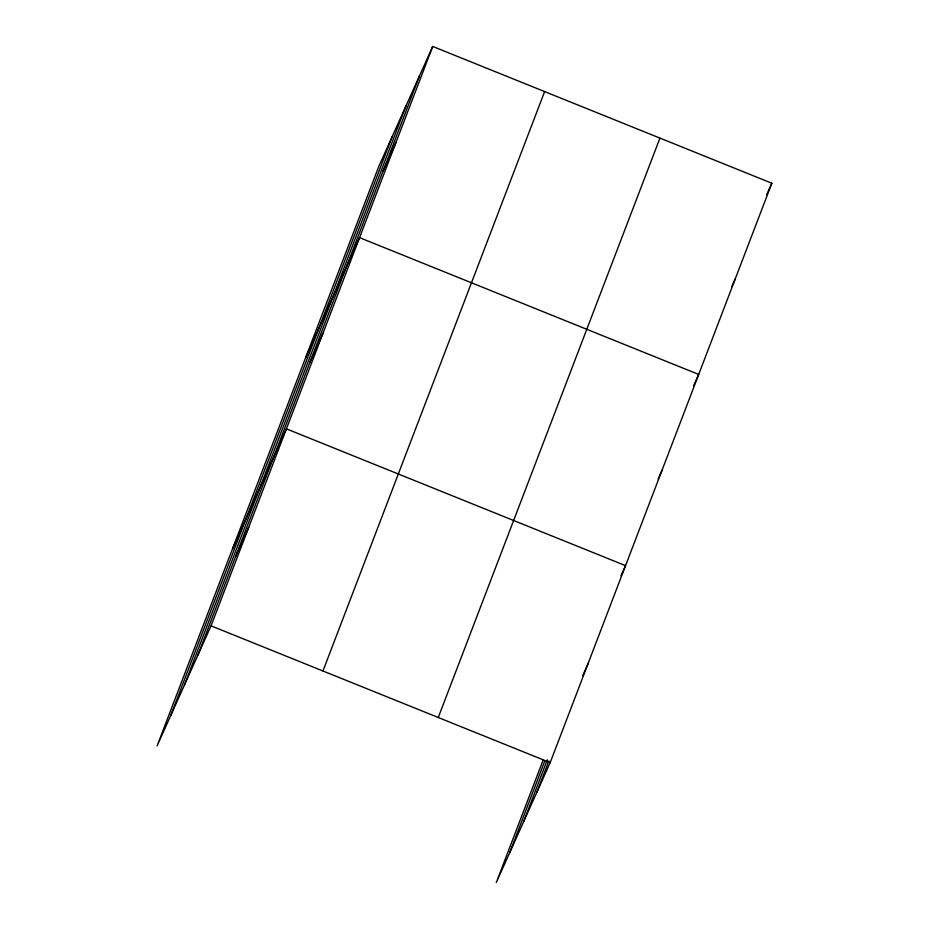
<?xml version="1.0" encoding="UTF-8"?>
<svg xmlns="http://www.w3.org/2000/svg" width="929" height="929" viewBox="0 0 929 929"><rect width="100%" height="100%" fill="white"/><g stroke="black" fill="none" stroke-linecap="round" stroke-linejoin="round"><path stroke-width="1.39" d="M170.576 715.887L392.259 136.482M184.418 685.091L406.089 105.697M197.842 655.212L419.525 75.818M432.717 46.45L378.823 166.361L157.152 745.766L211.046 625.844L432.717 46.45L771.848 183.234L550.177 762.639L496.283 882.55L543.256 759.759M322.955 670.993L544.626 91.588M438.256 717.502L659.938 138.096M509.707 852.671L544.812 760.921M523.55 821.886L547.297 759.817M536.974 792.007L548.853 760.967M382.945 171.412L396.137 142.056M305.676 357.56L359.569 237.65L698.701 374.433L693.533 385.93M309.787 362.624L322.99 333.256M232.517 548.772L286.411 428.85L625.542 565.645L620.955 575.852M235.525 556.715L248.728 527.347M766.68 194.73L771.848 183.234M731.831 286.504L735.269 278.839M658.104 478.981L662.122 470.039M582.692 675.627L587.86 664.142M211.046 625.844L550.177 762.639"/></g></svg>
